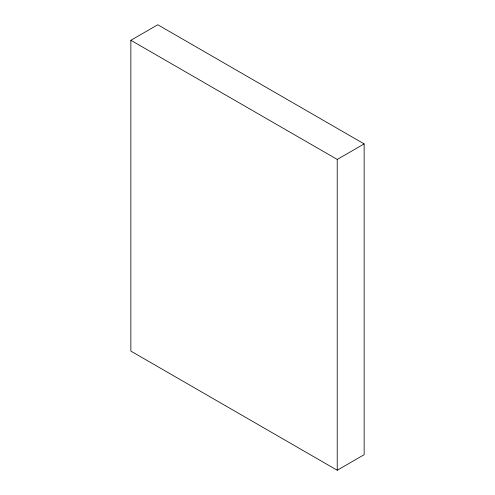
<?xml version="1.0" encoding="UTF-8"?>
<svg xmlns="http://www.w3.org/2000/svg" width="495" height="495" viewBox="0 0 495 495"><rect width="100%" height="100%" fill="white"/><g stroke="black" fill="none" stroke-linecap="round" stroke-linejoin="round"><path stroke-width="0.74" d="M130.859 40.293L157.775 24.75L364.141 143.897L364.141 454.707L337.225 470.25L130.859 351.104L130.859 40.293L337.225 159.433L364.141 143.897M337.225 159.433L337.225 470.25"/></g></svg>
